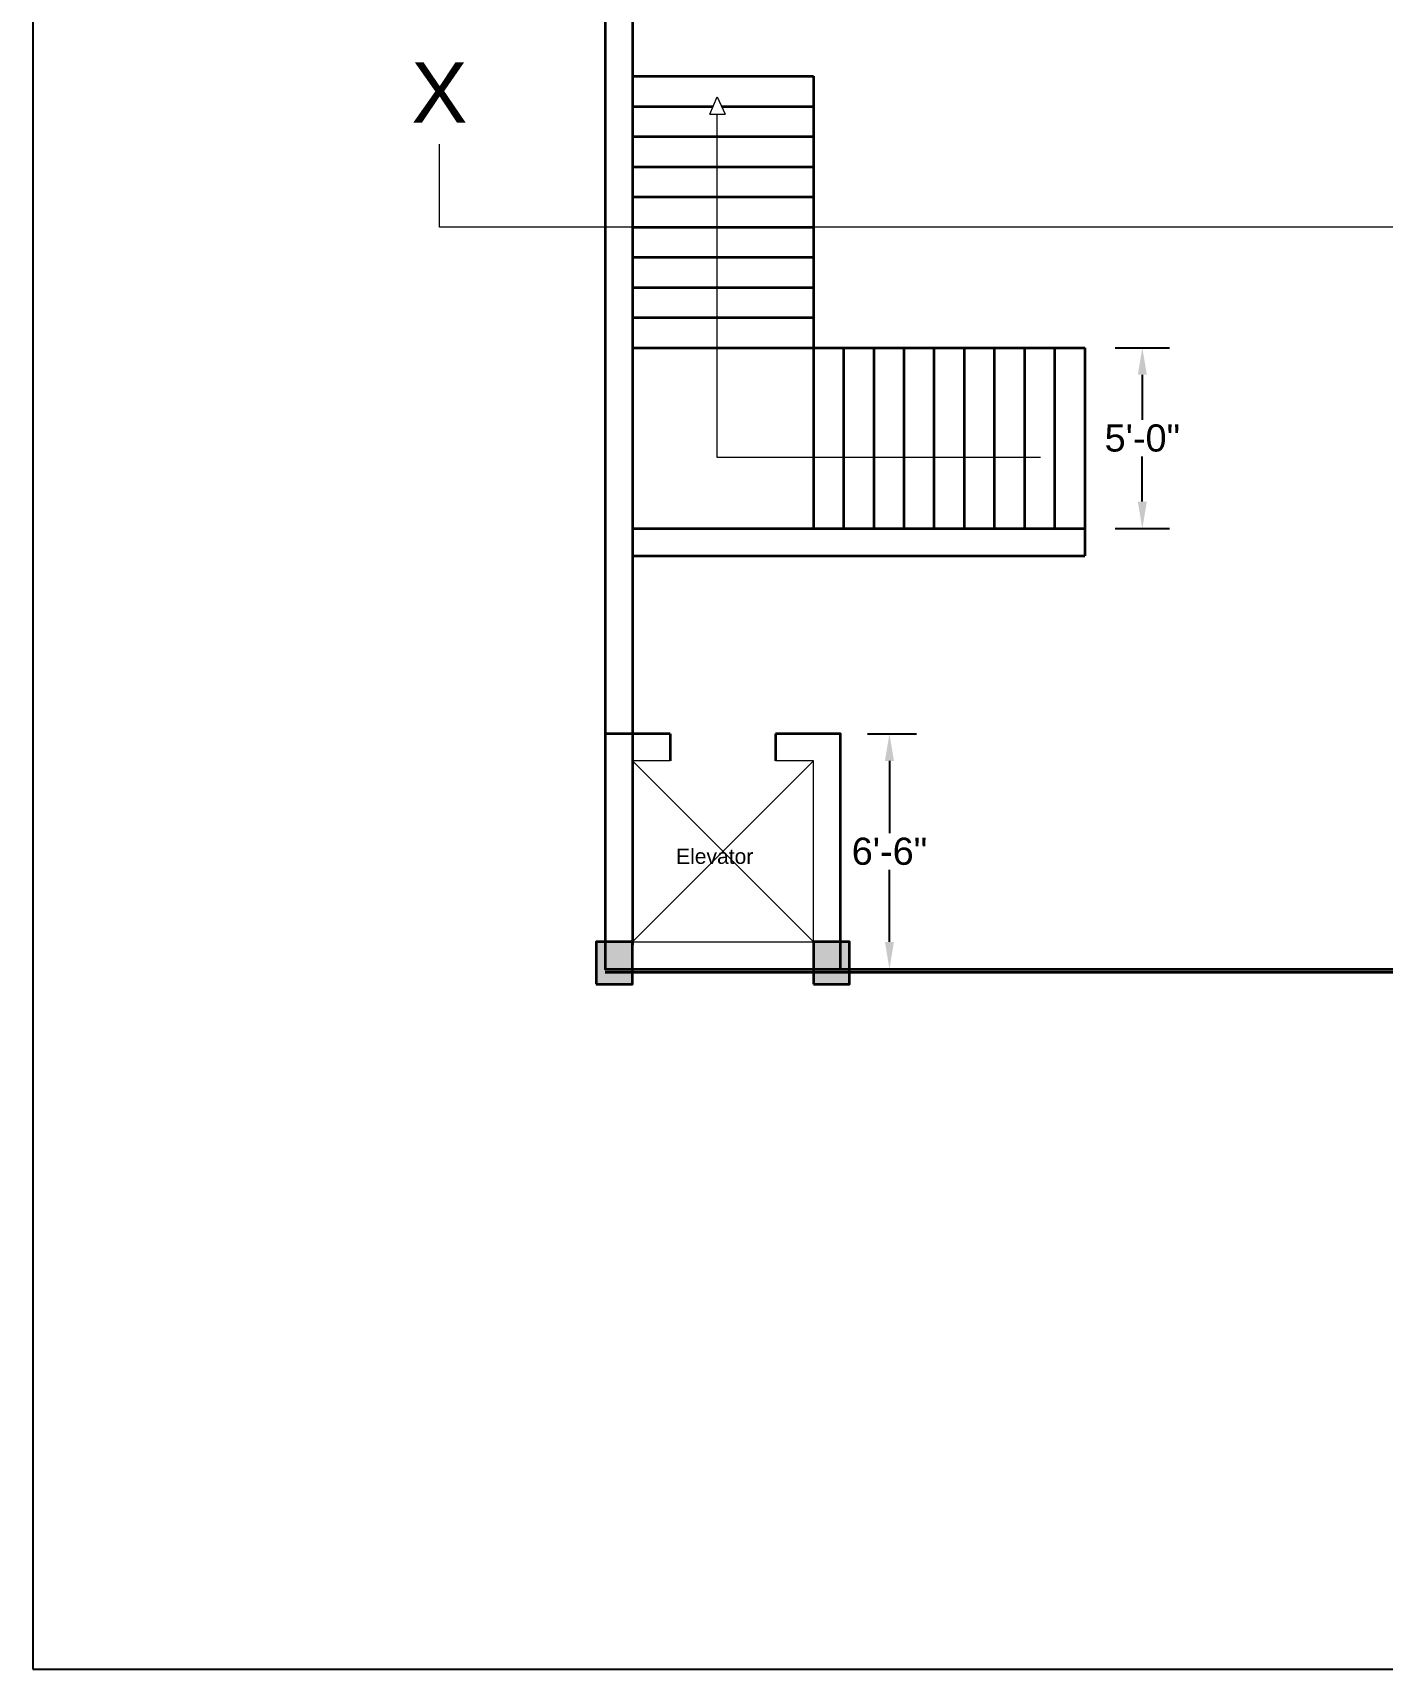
# Model space of a CAD drawing. Header units: millimetres. Extents: x 6923 to 14208, y 3430 to 4414.
# Drawn here: x 6923 to 7371, y 3430 to 3973 of the extents above; entities that cross this region are included whole.
import ezdxf

# ---------------------------------------------------------------- set-up
doc = ezdxf.new("R2010")
doc.units = ezdxf.units.MM
doc.layers.get('Defpoints').update_dxf_attribs({"color": 250})
for name, color, linetype, lineweight in [('dimension', 6, 'Continuous', 15), ('elavation', 126, 'Continuous', 15), ('hatch', 214, 'Continuous', 15), ('staircase', 30, 'Continuous', 15), ('text', 11, 'Continuous', 25), ('wall', 160, 'Continuous', 35)]:
    doc.layers.add(name, color=color, linetype=linetype, lineweight=lineweight)
doc.styles.get("Standard").update_dxf_attribs({"font": 'arial.ttf'})
doc.dimstyles.new('1 to 8', dxfattribs={"dimscale": 96, "dimtxt": 0.09375, "dimasz": 0.09375, "dimexe": 0.09375, "dimexo": 0.09375, "dimgap": 0.015625, "dimtad": 0, "dimtih": 1, "dimtoh": 1, "dimdec": 0, "dimrnd": 0.09375, "dimzin": 3, "dimdsep": 46, "dimlunit": 4, "dimtxsty": 'Standard', "dimcen": 0.09375, "dimadec": 0, "dimazin": 0, "dimtfac": 1, "dimtdec": 0, "dimtofl": 0, "dimtmove": 0, "dimatfit": 3, "dimfxl": 0.09375, "dimfxlon": 1, "dimtolj": 1, "dimtzin": 0, "dimarcsym": 0})

# ---------------------------------------------------------------- blocks, each defined once
blk = doc.blocks.new('*D48')
at = {"layer": 'Defpoints', "color": 0, "transparency": 16777216}
for p in [(7272.3, 3868.15), (7272.3, 3808.15), (7291.37, 3808.15)]:
    blk.add_point(p, dxfattribs=at)
at = {"layer": 'dimension', "color": 0, "lineweight": -2, "transparency": 16777216}
for p, q in [((7282.37, 3868.15), (7300.37, 3868.15)), ((7291.37, 3859.15), (7291.37, 3844.24)), ((7291.37, 3817.15), (7291.37, 3832.05)), ((7282.37, 3808.15), (7300.37, 3808.15))]:
    blk.add_line(p, q, dxfattribs=at)
at = {"layer": 'dimension', "color": 0, "transparency": 16777216}
for points in [[(7289.87, 3859.15), (7292.87, 3859.15), (7291.37, 3868.15)], [(7289.87, 3817.15), (7292.87, 3817.15), (7291.37, 3808.15)]]:
    blk.add_solid(points, dxfattribs=at)
at = {"layer": 'dimension', "color": 0, "transparency": 16777216, "insert": (7291.37, 3838.15), "char_height": 9, "attachment_point": 5}
blk.add_mtext('\\A1;5\'-0"', dxfattribs=at)
blk = doc.blocks.new('*D62')
at = {"layer": 'Defpoints', "color": 0, "transparency": 16777216}
for p in [(7191.3, 3740.15), (7207.53, 3740.15), (7191.3, 3662.15)]:
    blk.add_point(p, dxfattribs=at)
at = {"layer": 'dimension', "color": 0, "lineweight": -2, "transparency": 16777216}
for p, q in [((7200.3, 3740.15), (7216.53, 3740.15)), ((7207.53, 3731.15), (7207.53, 3707.24)), ((7207.53, 3671.15), (7207.53, 3695.05)), ((7200.3, 3662.15), (7216.53, 3662.15))]:
    blk.add_line(p, q, dxfattribs=at)
at = {"layer": 'dimension', "color": 0, "transparency": 16777216}
for points in [[(7206.03, 3731.15), (7209.03, 3731.15), (7207.53, 3740.15)], [(7206.03, 3671.15), (7209.03, 3671.15), (7207.53, 3662.15)]]:
    blk.add_solid(points, dxfattribs=at)
at = {"layer": 'dimension', "color": 0, "transparency": 16777216, "insert": (7207.53, 3701.15), "char_height": 9, "attachment_point": 5}
blk.add_mtext('\\A1;6\'-6"', dxfattribs=at)

msp = doc.modelspace()

# ---------------------------------------------------------------- hatches: boundary and pattern name
at = {"layer": 'hatch'}
h = msp.add_hatch(color=5, dxfattribs=at)
h.dxf.hatch_style = 1
h.paths.add_polyline_path([(7110.3, 3671.15), (7110.3, 3657.15), (7122.3, 3657.15), (7122.3, 3671.15)])
h = msp.add_hatch(color=5, dxfattribs=at)
h.dxf.hatch_style = 1
h.paths.add_polyline_path([(7182.3, 3671.15), (7182.3, 3657.15), (7194.3, 3657.15), (7194.3, 3671.15)])
h = msp.add_hatch(color=5, dxfattribs=at)
h.dxf.hatch_style = 1
h.paths.add_polyline_path([(7182.3, 3671.15), (7182.3, 3657.15), (7194.3, 3657.15), (7194.3, 3671.15)])

# ---------------------------------------------------------------- linework, layer by layer
at = {"color": 0}
msp.add_lwpolyline([(6923.48, 3430.02), (8498.28, 3430.02), (8498.28, 4414.27), (6923.48, 4414.27)], close=True, dxfattribs=at)
at = {"layer": 'dimension', "color": 11, "true_color": 0xf27172}
for p, q in [((7058.38, 3908.15), (7058.38, 3935.66)), ((8328.38, 3908.15), (7058.38, 3908.15))]:
    msp.add_line(p, q, dxfattribs=at)
at = {"layer": 'elavation'}
for p, q in [((7122.3, 3731.15), (7182.3, 3671.15)), ((7182.3, 3731.15), (7122.3, 3671.15))]:
    msp.add_line(p, q, dxfattribs=at)
for points in [[(7113.3, 3740.15), (7113.3, 3662.15), (7191.3, 3662.15)], [(7122.3, 3731.15), (7122.3, 3671.15), (7182.3, 3671.15)], [(7134.83, 3731.15), (7122.3, 3731.15), (7122.3, 3671.15), (7182.3, 3671.15), (7182.3, 3731.15), (7169.79, 3731.15)]]:
    msp.add_lwpolyline(points, dxfattribs=at)
at = {"layer": 'staircase'}
for p, q in [((7147.93, 3945.53), (7150.42, 3951.34)), ((7150.42, 3951.34), (7153.07, 3945.53)), ((7147.93, 3945.53), (7153.07, 3945.53)), ((7150.42, 3831.73), (7150.42, 3945.53)), ((7257.59, 3831.73), (7150.42, 3831.73))]:
    msp.add_line(p, q, dxfattribs=at)
at = {"layer": 'wall'}
for p, q in [((7122.3, 3958.15), (7182.3, 3958.15)), ((7182.3, 3958.15), (7182.3, 3948.15)), ((7122.3, 3948.15), (7149.05, 3948.15)), ((7151.88, 3948.15), (7182.3, 3948.15)), ((7182.3, 3948.15), (7182.3, 3868.15)), ((7122.3, 3938.15), (7182.3, 3938.15)), ((7122.3, 3928.15), (7182.3, 3928.15)), ((7122.3, 3918.15), (7182.3, 3918.15)), ((7122.3, 3908.15), (7182.3, 3908.15)), ((7122.3, 3898.15), (7182.3, 3898.15)), ((7122.3, 3888.15), (7182.3, 3888.15)), ((7122.3, 3878.15), (7182.3, 3878.15)), ((7122.3, 3868.15), (7182.3, 3868.15)), ((7182.3, 3868.15), (7272.3, 3868.15)), ((7182.3, 3868.15), (7182.3, 3808.15)), ((7192.3, 3868.15), (7192.3, 3808.15)), ((7202.3, 3868.15), (7202.3, 3808.15)), ((7212.3, 3868.15), (7212.3, 3808.15)), ((7222.3, 3868.15), (7222.3, 3808.15)), ((7222.3, 3868.15), (7222.3, 3808.15)), ((7232.3, 3868.15), (7232.3, 3808.15)), ((7242.3, 3868.15), (7242.3, 3808.15)), ((7252.3, 3868.15), (7252.3, 3808.15)), ((7262.3, 3868.15), (7262.3, 3808.15)), ((7272.3, 3868.15), (7272.3, 3808.15)), ((7122.3, 3808.15), (7272.3, 3808.15)), ((7122.3, 3808.15), (7272.3, 3808.15)), ((7122.3, 3808.15), (7182.3, 3808.15)), ((7272.3, 3808.15), (7272.3, 3799.15)), ((7122.3, 3799.15), (7272.3, 3799.15)), ((7134.83, 3740.15), (7134.83, 3731.15)), ((7169.79, 3740.15), (7169.79, 3731.15)), ((7113.3, 3662.15), (8294.41, 3662.15)), ((7113.3, 3661.15), (8294.41, 3661.15))]:
    msp.add_line(p, q, dxfattribs=at)
for points in [[(7174.82, 4291.07), (7113.3, 4291.07), (7113.3, 3670.15)], [(7174.82, 4282.07), (7122.3, 4282.07), (7122.3, 3670.15)], [(7134.83, 3740.15), (7113.3, 3740.15), (7113.3, 3662.15), (7191.3, 3662.15), (7191.3, 3740.15), (7169.79, 3740.15)]]:
    msp.add_lwpolyline(points, dxfattribs=at)
for points in [[(7110.3, 3657.15), (7122.3, 3657.15), (7122.3, 3671.15), (7110.3, 3671.15)], [(7110.3, 3657.15), (7122.3, 3657.15), (7122.3, 3671.15), (7110.3, 3671.15)], [(7182.3, 3657.15), (7194.3, 3657.15), (7194.3, 3671.15), (7182.3, 3671.15)], [(7182.3, 3657.15), (7194.3, 3657.15), (7194.3, 3671.15), (7182.3, 3671.15)]]:
    msp.add_lwpolyline(points, close=True, dxfattribs=at)

# ---------------------------------------------------------------- texts
at = {"layer": 'dimension', "color": 11, "true_color": 0xf27172, "insert": (7049, 3962.71), "char_height": 20, "width": 0.721, "attachment_point": 1}
msp.add_mtext('{\\C241;\\c11447287;X}', dxfattribs=at)
at = {"layer": 'text', "insert": (7136.78, 3702.03), "char_height": 5, "attachment_point": 1}
msp.add_mtext_dynamic_manual_height_columns('Elevator', width=9.3226, gutter_width=1, heights=[0], dxfattribs=at)

# ---------------------------------------------------------------- dimensions: what is measured, and where the dimension line sits
at = {"layer": 'dimension', "color": 219, "true_color": 0x642165}
for base, p1, p2, picture, middle in [((7291.37, 3808.15), (7272.3, 3868.15), (7272.3, 3808.15), '*D48', (7291.37, 3838.15)), ((7207.53, 3740.15), (7191.3, 3662.15), (7191.3, 3740.15), '*D62', (7207.53, 3701.15))]:
    dim = msp.add_linear_dim(base=base, p1=p1, p2=p2, angle=90, dimstyle='1 to 8', dxfattribs=at)
    dim.commit()
    dim.dimension.update_dxf_attribs({"geometry": picture, "text_midpoint": middle})

doc.saveas('drawing.dxf')
